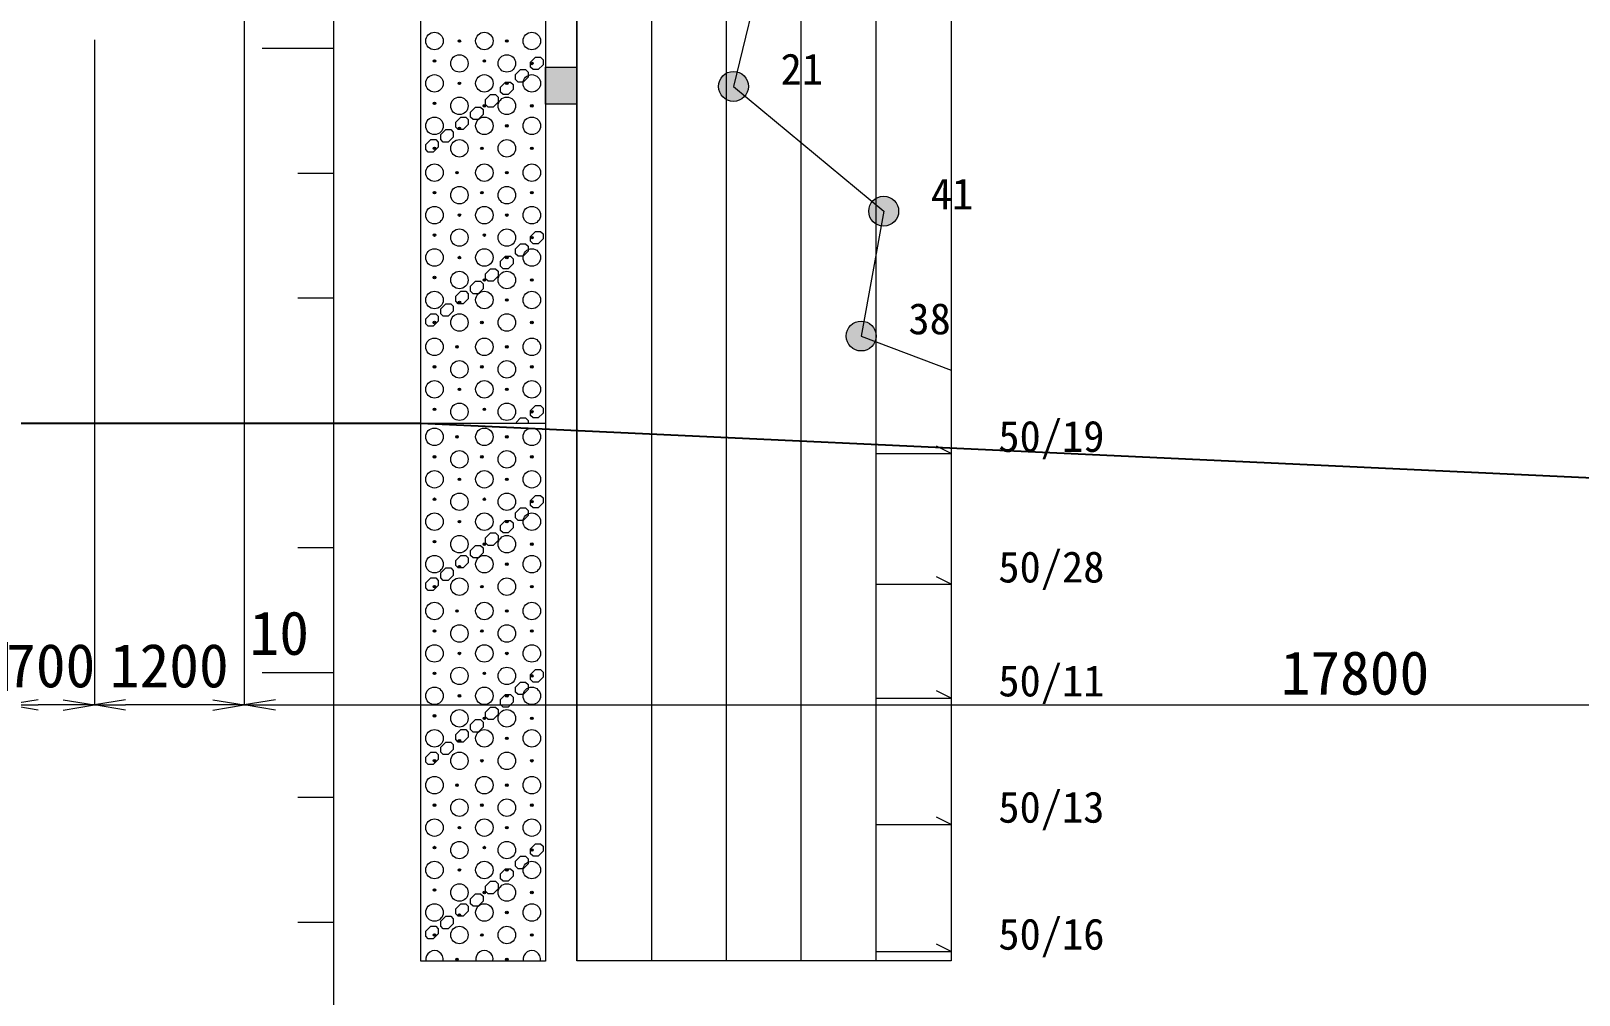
# Model space of a CAD drawing. Header units: millimetres. Extents: x 432273 to 1023813, y -32657 to 705940.
# Drawn here: x 742511 to 754915, y -12146 to -4422 of the extents above; entities that cross this region are included whole.
import ezdxf
from ezdxf.enums import TextEntityAlignment as Align

# ---------------------------------------------------------------- set-up
doc = ezdxf.new("R2010")
doc.units = ezdxf.units.MM
doc.header["$LTSCALE"] = 100
doc.header["$PDSIZE"] = 300
doc.linetypes.add('PS_SOLID', pattern=[0])
doc.layers.get('Defpoints').update_dxf_attribs({"color": 153})
doc.layers.add('D-BGD-BRG', color=8, linetype='Continuous', lineweight=9)
doc.layers.add('D-STR-DIM', color=7, linetype='Continuous', lineweight=13)
doc.layers.add('地層線', color=7, linetype='Continuous')
doc.styles.add('MS ゴシック', font='MS Gothic.ttf')
doc.dimstyles.new('DIM-100-F', dxfattribs={"dimscale": 100, "dimtxt": 3.5, "dimasz": 2.5, "dimexe": 0, "dimexo": 2, "dimgap": 0.8, "dimtad": 1, "dimdec": 0, "dimzin": 0, "dimdsep": 46, "dimtxsty": 'MS ゴシック', "dimblk": 'OPEN', "dimcen": 0.1, "dimclrd": 256, "dimclre": 256, "dimclrt": 256, "dimaunit": 1, "dimadec": 4, "dimazin": 0, "dimtfac": 1, "dimtdec": 0, "dimtmove": 2, "dimatfit": 3, "dimldrblk": 'OPEN', "dimfxl": 1, "dimtolj": 1, "dimtzin": 0, "dimlwd": -1, "dimlwe": -1, "dimarcsym": 2})

# ---------------------------------------------------------------- blocks, each defined once
blk = doc.blocks.new('_Open')
at = {"color": 0, "linetype": 'ByBlock', "lineweight": -2}
for p, q in [((-1, 0.167), (0, 0)), ((-1, -0.167), (0, 0)), ((0, 0), (-1, 0))]:
    blk.add_line(p, q, dxfattribs=at)
blk = doc.blocks.new('*D56')
at = {"layer": 'D-STR-DIM', "ltscale": 0.2, "transparency": 16777216}
for p, q in [((744219, -2594), (744219, -9822)), ((743019, -4494), (743019, -9822)), ((743969, -9822), (743269, -9822))]:
    blk.add_line(p, q, dxfattribs=at)
at = {"layer": 'Defpoints', "color": 0, "ltscale": 0.2, "transparency": 16777216}
for p in [(744219, -2394), (743019, -4294), (743019, -9822)]:
    blk.add_point(p, dxfattribs=at)
at = {"layer": 'D-STR-DIM', "ltscale": 0.2, "transparency": 16777216, "xscale": 250, "yscale": 250, "zscale": 250, "rotation": 180}
blk.add_blockref('_Open', (743019, -9822), dxfattribs=at)
at = {"layer": 'D-STR-DIM', "ltscale": 0.2, "transparency": 16777216, "xscale": 250, "yscale": 250, "zscale": 250}
blk.add_blockref('_Open', (744219, -9822), dxfattribs=at)
at = {"layer": 'D-STR-DIM', "ltscale": 0.2, "transparency": 16777216, "insert": (743619, -9509), "char_height": 350, "attachment_point": 5, "style": 'MS ゴシック'}
blk.add_mtext('\\A1;1200', dxfattribs=at)
blk = doc.blocks.new('*D238')
at = {"layer": 'D-STR-DIM', "ltscale": 0.2, "transparency": 16777216}
for p, q in [((742319, -2594), (742319, -9822)), ((743019, -4494), (743019, -9822)), ((742769, -9822), (742569, -9822))]:
    blk.add_line(p, q, dxfattribs=at)
at = {"layer": 'Defpoints', "color": 0, "ltscale": 0.2, "transparency": 16777216}
for p in [(742319, -2394), (743019, -4294), (742319, -9822)]:
    blk.add_point(p, dxfattribs=at)
at = {"layer": 'D-STR-DIM', "ltscale": 0.2, "transparency": 16777216, "xscale": 250, "yscale": 250, "zscale": 250, "rotation": 180}
blk.add_blockref('_Open', (742319, -9822), dxfattribs=at)
at = {"layer": 'D-STR-DIM', "ltscale": 0.2, "transparency": 16777216, "xscale": 250, "yscale": 250, "zscale": 250}
blk.add_blockref('_Open', (743019, -9822), dxfattribs=at)
at = {"layer": 'D-STR-DIM', "ltscale": 0.2, "transparency": 16777216, "insert": (742669, -9509), "char_height": 350, "attachment_point": 5, "style": 'MS ゴシック'}
blk.add_mtext('\\A1;700', dxfattribs=at)
blk = doc.blocks.new('*D148')
at = {"layer": 'D-STR-DIM', "ltscale": 1500, "transparency": 16777216}
for p, q in [((744219, -2594), (744219, -9822)), ((762019, -4624), (762019, -9822)), ((744469, -9822), (761769, -9822))]:
    blk.add_line(p, q, dxfattribs=at)
at = {"layer": 'Defpoints', "color": 0, "ltscale": 1500, "transparency": 16777216}
for p in [(744219, -2394), (762019, -4424), (762019, -9822)]:
    blk.add_point(p, dxfattribs=at)
at = {"layer": 'D-STR-DIM', "ltscale": 1500, "transparency": 16777216, "xscale": 250, "yscale": 250, "zscale": 250, "rotation": 180}
blk.add_blockref('_Open', (744219, -9822), dxfattribs=at)
at = {"layer": 'D-STR-DIM', "ltscale": 1500, "transparency": 16777216, "xscale": 250, "yscale": 250, "zscale": 250}
blk.add_blockref('_Open', (762019, -9822), dxfattribs=at)
at = {"layer": 'D-STR-DIM', "ltscale": 1500, "transparency": 16777216, "insert": (753119, -9567), "char_height": 350, "attachment_point": 5, "style": 'MS ゴシック'}
blk.add_mtext('\\A1;17800', dxfattribs=at)

msp = doc.modelspace()

# ---------------------------------------------------------------- hatches: boundary and pattern name
at = {"layer": 'D-BGD-BRG', "linetype": 'PS_SOLID'}
for points in [[(745953.8, -4502.3, 1), (745933.8, -4502.3, 1)], [(746333.8, -4502.3, 1), (746313.8, -4502.3, 1)], [(745753.8, -4662.3, 1), (745733.8, -4662.3, 1)], [(746153.8, -4662.3, 1), (746133.8, -4662.3, 1)], [(746533.8, -4682.3, 1), (746513.8, -4682.3, 1)], [(745953.8, -4842.3, 1), (745933.8, -4842.3, 1)], [(746333.8, -4842.3, 1), (746313.8, -4842.3, 1)], [(748259.6, -4866.2, 1), (748019.6, -4866.2, 1)], [(745753.8, -5002.3, 1), (745733.8, -5002.3, 1)], [(746153.8, -5022.3, 1), (746133.8, -5022.3, 1)], [(746533.8, -5022.3, 1), (746513.8, -5022.3, 1)], [(745953.8, -5202.3, 1), (745933.8, -5202.3, 1)], [(746333.8, -5182.3, 1), (746313.8, -5182.3, 1)], [(745753.8, -5362.3, 1), (745733.8, -5362.3, 1)], [(746133.8, -5362.3, 1), (746113.8, -5362.3, 1)], [(746533.8, -5362.3, 1), (746513.8, -5362.3, 1)], [(745933.8, -5557.6, 1), (745913.8, -5557.6, 1)], [(746333.8, -5557.6, 1), (746313.8, -5557.6, 1)], [(745753.8, -5717.6, 1), (745733.8, -5717.6, 1)], [(746133.8, -5717.6, 1), (746113.8, -5717.6, 1)], [(746533.8, -5717.6, 1), (746513.8, -5717.6, 1)], [(749463.1, -5866.2, 1), (749223.1, -5866.2, 1)], [(745953.8, -5897.6, 1), (745933.8, -5897.6, 1)], [(746333.8, -5897.6, 1), (746313.8, -5897.6, 1)], [(745753.8, -6057.6, 1), (745733.8, -6057.6, 1)], [(746153.8, -6057.6, 1), (746133.8, -6057.6, 1)], [(746533.8, -6077.6, 1), (746513.8, -6077.6, 1)], [(745953.8, -6237.6, 1), (745933.8, -6237.6, 1)], [(746333.8, -6237.6, 1), (746313.8, -6237.6, 1)], [(745753.8, -6397.6, 1), (745733.8, -6397.6, 1)], [(746153.8, -6417.6, 1), (746133.8, -6417.6, 1)], [(746533.8, -6417.6, 1), (746513.8, -6417.6, 1)], [(746333.8, -6577.6, 1), (746313.8, -6577.6, 1)], [(745953.8, -6597.6, 1), (745933.8, -6597.6, 1)], [(745753.8, -6757.6, 1), (745733.8, -6757.6, 1)], [(746133.8, -6757.6, 1), (746113.8, -6757.6, 1)], [(746533.8, -6757.6, 1), (746513.8, -6757.6, 1)], [(749282.9, -6866.2, 1), (749042.9, -6866.2, 1)], [(745933.8, -6953, 1), (745913.8, -6953, 1)], [(746333.8, -6953, 1), (746313.8, -6953, 1)], [(745753.8, -7113, 1), (745733.8, -7113, 1)], [(746133.8, -7113, 1), (746113.8, -7113, 1)], [(746533.8, -7113, 1), (746513.8, -7113, 1)], [(745953.8, -7293, 1), (745933.8, -7293, 1)], [(746333.8, -7293, 1), (746313.8, -7293, 1)], [(745753.8, -7453, 1), (745733.8, -7453, 1)], [(746153.8, -7453, 1), (746133.8, -7453, 1)], [(746533.8, -7473, 1), (746513.8, -7473, 1)], [(745933.8, -7673.9, 1), (745913.8, -7673.9, 1)], [(746333.8, -7673.9, 1), (746313.8, -7673.9, 1)], [(745753.8, -7833.9, 1), (745733.8, -7833.9, 1)], [(746133.8, -7833.9, 1), (746113.8, -7833.9, 1)], [(746533.8, -7833.9, 1), (746513.8, -7833.9, 1)], [(745953.8, -8013.9, 1), (745933.8, -8013.9, 1)], [(746333.8, -8013.9, 1), (746313.8, -8013.9, 1)], [(745753.8, -8173.9, 1), (745733.8, -8173.9, 1)], [(746153.8, -8173.9, 1), (746133.8, -8173.9, 1)], [(746533.8, -8193.9, 1), (746513.8, -8193.9, 1)], [(745953.8, -8353.9, 1), (745933.8, -8353.9, 1)], [(746333.8, -8353.9, 1), (746313.8, -8353.9, 1)], [(745753.8, -8513.9, 1), (745733.8, -8513.9, 1)], [(746153.8, -8533.9, 1), (746133.8, -8533.9, 1)], [(746533.8, -8533.9, 1), (746513.8, -8533.9, 1)], [(745953.8, -8713.9, 1), (745933.8, -8713.9, 1)], [(746333.8, -8693.9, 1), (746313.8, -8693.9, 1)], [(745753.8, -8873.9, 1), (745733.8, -8873.9, 1)], [(746133.8, -8873.9, 1), (746113.8, -8873.9, 1)], [(746533.8, -8873.9, 1), (746513.8, -8873.9, 1)], [(745933.8, -9069.2, 1), (745913.8, -9069.2, 1)], [(746333.8, -9069.2, 1), (746313.8, -9069.2, 1)], [(745753.8, -9229.2, 1), (745733.8, -9229.2, 1)], [(746133.8, -9229.2, 1), (746113.8, -9229.2, 1)], [(746533.8, -9229.2, 1), (746513.8, -9229.2, 1)], [(745953.8, -9409.2, 1), (745933.8, -9409.2, 1)], [(746333.8, -9409.2, 1), (746313.8, -9409.2, 1)], [(745753.8, -9569.2, 1), (745733.8, -9569.2, 1)], [(746153.8, -9569.2, 1), (746133.8, -9569.2, 1)], [(746533.8, -9589.2, 1), (746513.8, -9589.2, 1)], [(745953.8, -9749.2, 1), (745933.8, -9749.2, 1)], [(746333.8, -9749.2, 1), (746313.8, -9749.2, 1)], [(745753.8, -9909.2, 1), (745733.8, -9909.2, 1)], [(746153.8, -9929.2, 1), (746133.8, -9929.2, 1)], [(746533.8, -9929.2, 1), (746513.8, -9929.2, 1)], [(745953.8, -10109.2, 1), (745933.8, -10109.2, 1)], [(746333.8, -10089.2, 1), (746313.8, -10089.2, 1)], [(745753.8, -10269.2, 1), (745733.8, -10269.2, 1)], [(746133.8, -10269.2, 1), (746113.8, -10269.2, 1)], [(746533.8, -10269.2, 1), (746513.8, -10269.2, 1)], [(745933.8, -10464.6, 1), (745913.8, -10464.6, 1)], [(746333.8, -10464.6, 1), (746313.8, -10464.6, 1)], [(745753.8, -10624.6, 1), (745733.8, -10624.6, 1)], [(746133.8, -10624.6, 1), (746113.8, -10624.6, 1)], [(746533.8, -10624.6, 1), (746513.8, -10624.6, 1)], [(745953.8, -10804.6, 1), (745933.8, -10804.6, 1)], [(746333.8, -10804.6, 1), (746313.8, -10804.6, 1)], [(745753.8, -10964.6, 1), (745733.8, -10964.6, 1)], [(746153.8, -10964.6, 1), (746133.8, -10964.6, 1)], [(746533.8, -10984.6, 1), (746513.8, -10984.6, 1)], [(745953.8, -11144.6, 1), (745933.8, -11144.6, 1)], [(746333.8, -11144.6, 1), (746313.8, -11144.6, 1)], [(745753.8, -11304.6, 1), (745733.8, -11304.6, 1)], [(746153.8, -11324.6, 1), (746133.8, -11324.6, 1)], [(746533.8, -11324.6, 1), (746513.8, -11324.6, 1)], [(745953.8, -11504.6, 1), (745933.8, -11504.6, 1)], [(746333.8, -11484.6, 1), (746313.8, -11484.6, 1)], [(745753.8, -11664.6, 1), (745733.8, -11664.6, 1)], [(746133.8, -11664.6, 1), (746113.8, -11664.6, 1)], [(746533.8, -11664.6, 1), (746513.8, -11664.6, 1)], [(745933.8, -11859.9, 1), (745913.8, -11859.9, 1)], [(746333.8, -11859.9, 1), (746313.8, -11859.9, 1)]]:
    msp.add_hatch(color=256, dxfattribs=at).paths.add_polyline_path(points)
h = msp.add_hatch(color=256, dxfattribs=at)
h.dxf.hatch_style = 1
h.paths.add_polyline_path([(746633.8, -4713), (746883.8, -4713), (746883.8, -5009.5), (746633.8, -5009.5)], flags=16)

# ---------------------------------------------------------------- linework, layer by layer
for p, q in [((746883.8, -11872), (746883.8, 436.1)), ((749883.8, 436.1), (749883.8, -11872)), ((744933.8, -4563.9), (744363.8, -4563.9)), ((744933.8, -5563.9), (744648.8, -5563.9)), ((744933.8, -6563.9), (744648.8, -6563.9)), ((744933.8, -7563.9), (744648.8, -7563.9)), ((744933.8, -8563.9), (744648.8, -8563.9)), ((744933.8, -9563.9), (744363.8, -9563.9)), ((744933.8, -10563.9), (744648.8, -10563.9)), ((744933.8, -11563.9), (744648.8, -11563.9)), ((749883.8, -11872), (746883.8, -11872))]:
    msp.add_line(p, q, dxfattribs=at)
for points in [[(744933.8, 436.1), (744933.8, -14563.9)], [(745633.8, -11873.9), (745633.8, 436.1)], [(746633.8, 436.1), (746633.8, -11873.9)], [(746883.8, 436.1), (746883.8, -11872)], [(747482.7, 436.1), (747482.7, -11872)], [(748081.5, 436.1), (748081.5, -11872)], [(748680.3, 436.1), (748680.3, -11872)], [(749279.2, 436.1), (749279.2, -11872)], [(749883.8, 436.1), (749883.8, -11872)], [(748383.8, -3866.2), (748139.6, -4866.2)], [(746513.8, -4672.3), (746553.8, -4632.3)], [(746513.8, -4712.3), (746513.8, -4672.3)], [(746533.8, -4732.3), (746513.8, -4712.3)], [(746553.8, -4632.3), (746593.8, -4632.3)], [(746613.8, -4692.3), (746573.8, -4732.3)], [(746593.8, -4632.3), (746613.8, -4652.3)], [(746613.8, -4652.3), (746613.8, -4692.3)], [(746273.8, -4872.3), (746313.8, -4832.3)], [(746313.8, -4832.3), (746353.8, -4832.3)], [(746353.8, -4832.3), (746373.8, -4852.3)], [(746393.8, -4772.3), (746433.8, -4732.3)], [(746393.8, -4812.3), (746393.8, -4772.3)], [(746413.8, -4832.3), (746393.8, -4812.3)], [(746453.8, -4832.3), (746413.8, -4832.3)], [(746433.8, -4732.3), (746473.8, -4732.3)], [(746493.8, -4792.3), (746453.8, -4832.3)], [(746473.8, -4732.3), (746493.8, -4752.3)], [(746493.8, -4752.3), (746493.8, -4792.3)], [(746573.8, -4732.3), (746533.8, -4732.3)], [(746153.8, -4972.3), (746193.8, -4932.3)], [(746193.8, -4932.3), (746233.8, -4932.3)], [(746233.8, -4932.3), (746253.8, -4952.3)], [(746253.8, -4952.3), (746253.8, -4992.3)], [(746273.8, -4912.3), (746273.8, -4872.3)], [(746293.8, -4932.3), (746273.8, -4912.3)], [(746333.8, -4932.3), (746293.8, -4932.3)], [(746373.8, -4892.3), (746333.8, -4932.3)], [(746373.8, -4852.3), (746373.8, -4892.3)], [(748139.6, -4866.2), (749343.1, -5866.2)], [(746033.8, -5072.3), (746073.8, -5032.3)], [(746033.8, -5112.3), (746033.8, -5072.3)], [(746073.8, -5032.3), (746113.8, -5032.3)], [(746113.8, -5032.3), (746133.8, -5052.3)], [(746133.8, -5052.3), (746133.8, -5092.3)], [(746153.8, -5012.3), (746153.8, -4972.3)], [(746173.8, -5032.3), (746153.8, -5012.3)], [(746213.8, -5032.3), (746173.8, -5032.3)], [(746253.8, -4992.3), (746213.8, -5032.3)], [(745913.8, -5152.3), (745953.8, -5112.3)], [(745913.8, -5192.3), (745913.8, -5152.3)], [(745933.8, -5212.3), (745913.8, -5192.3)], [(745953.8, -5112.3), (745993.8, -5112.3)], [(746013.8, -5172.3), (745973.8, -5212.3)], [(745993.8, -5112.3), (746013.8, -5132.3)], [(746013.8, -5132.3), (746013.8, -5172.3)], [(746053.8, -5132.3), (746033.8, -5112.3)], [(746093.8, -5132.3), (746053.8, -5132.3)], [(746133.8, -5092.3), (746093.8, -5132.3)], [(745673.8, -5332.3), (745713.8, -5292.3)], [(745673.8, -5372.3), (745673.8, -5332.3)], [(745713.8, -5292.3), (745753.8, -5292.3)], [(745753.8, -5292.3), (745773.8, -5312.3)], [(745773.8, -5312.3), (745773.8, -5352.3)], [(745793.8, -5252.3), (745833.8, -5212.3)], [(745793.8, -5292.3), (745793.8, -5252.3)], [(745813.8, -5312.3), (745793.8, -5292.3)], [(745853.8, -5312.3), (745813.8, -5312.3)], [(745833.8, -5212.3), (745873.8, -5212.3)], [(745893.8, -5272.3), (745853.8, -5312.3)], [(745873.8, -5212.3), (745893.8, -5232.3)], [(745893.8, -5232.3), (745893.8, -5272.3)], [(745973.8, -5212.3), (745933.8, -5212.3)], [(745693.8, -5392.3), (745673.8, -5372.3)], [(745733.8, -5392.3), (745693.8, -5392.3)], [(745773.8, -5352.3), (745733.8, -5392.3)], [(749343.1, -5866.2), (749162.9, -6866.2)], [(746513.8, -6067.6), (746553.8, -6027.6)], [(746513.8, -6107.6), (746513.8, -6067.6)], [(746553.8, -6027.6), (746593.8, -6027.6)], [(746593.8, -6027.6), (746613.8, -6047.6)], [(746613.8, -6047.6), (746613.8, -6087.6)], [(746393.8, -6167.6), (746433.8, -6127.6)], [(746393.8, -6207.6), (746393.8, -6167.6)], [(746433.8, -6127.6), (746473.8, -6127.6)], [(746493.8, -6187.6), (746453.8, -6227.6)], [(746473.8, -6127.6), (746493.8, -6147.6)], [(746493.8, -6147.6), (746493.8, -6187.6)], [(746533.8, -6127.6), (746513.8, -6107.6)], [(746573.8, -6127.6), (746533.8, -6127.6)], [(746613.8, -6087.6), (746573.8, -6127.6)], [(746273.8, -6267.6), (746313.8, -6227.6)], [(746273.8, -6307.6), (746273.8, -6267.6)], [(746293.8, -6327.6), (746273.8, -6307.6)], [(746313.8, -6227.6), (746353.8, -6227.6)], [(746373.8, -6287.6), (746333.8, -6327.6)], [(746353.8, -6227.6), (746373.8, -6247.6)], [(746373.8, -6247.6), (746373.8, -6287.6)], [(746413.8, -6227.6), (746393.8, -6207.6)], [(746453.8, -6227.6), (746413.8, -6227.6)], [(746033.8, -6467.6), (746073.8, -6427.6)], [(746073.8, -6427.6), (746113.8, -6427.6)], [(746113.8, -6427.6), (746133.8, -6447.6)], [(746133.8, -6447.6), (746133.8, -6487.6)], [(746153.8, -6367.6), (746193.8, -6327.6)], [(746153.8, -6407.6), (746153.8, -6367.6)], [(746173.8, -6427.6), (746153.8, -6407.6)], [(746213.8, -6427.6), (746173.8, -6427.6)], [(746193.8, -6327.6), (746233.8, -6327.6)], [(746253.8, -6387.6), (746213.8, -6427.6)], [(746233.8, -6327.6), (746253.8, -6347.6)], [(746253.8, -6347.6), (746253.8, -6387.6)], [(746333.8, -6327.6), (746293.8, -6327.6)], [(745913.8, -6547.6), (745953.8, -6507.6)], [(745913.8, -6587.6), (745913.8, -6547.6)], [(745953.8, -6507.6), (745993.8, -6507.6)], [(746013.8, -6567.6), (745973.8, -6607.6)], [(745993.8, -6507.6), (746013.8, -6527.6)], [(746013.8, -6527.6), (746013.8, -6567.6)], [(746033.8, -6507.6), (746033.8, -6467.6)], [(746053.8, -6527.6), (746033.8, -6507.6)], [(746093.8, -6527.6), (746053.8, -6527.6)], [(746133.8, -6487.6), (746093.8, -6527.6)], [(745673.8, -6727.6), (745713.8, -6687.6)], [(745713.8, -6687.6), (745753.8, -6687.6)], [(745753.8, -6687.6), (745773.8, -6707.6)], [(745793.8, -6647.6), (745833.8, -6607.6)], [(745793.8, -6687.6), (745793.8, -6647.6)], [(745813.8, -6707.6), (745793.8, -6687.6)], [(745833.8, -6607.6), (745873.8, -6607.6)], [(745893.8, -6667.6), (745853.8, -6707.6)], [(745873.8, -6607.6), (745893.8, -6627.6)], [(745893.8, -6627.6), (745893.8, -6667.6)], [(745933.8, -6607.6), (745913.8, -6587.6)], [(745973.8, -6607.6), (745933.8, -6607.6)], [(745673.8, -6767.6), (745673.8, -6727.6)], [(745693.8, -6787.6), (745673.8, -6767.6)], [(745733.8, -6787.6), (745693.8, -6787.6)], [(745773.8, -6747.6), (745733.8, -6787.6)], [(745773.8, -6707.6), (745773.8, -6747.6)], [(745853.8, -6707.6), (745813.8, -6707.6)], [(749162.9, -6866.2), (749883.8, -7139.5)], [(746513.8, -7463), (746553.8, -7423)], [(746553.8, -7423), (746593.8, -7423)], [(746593.8, -7423), (746613.8, -7443)], [(745633.8, -7563.9), (746633.8, -7563.9)], [(746398.7, -7558.1), (746433.8, -7523)], [(746433.8, -7523), (746473.8, -7523)], [(746473.8, -7523), (746493.8, -7543)], [(746493.8, -7543), (746493.8, -7558.1)], [(746513.8, -7503), (746513.8, -7463)], [(746533.8, -7523), (746513.8, -7503)], [(746573.8, -7523), (746533.8, -7523)], [(746613.8, -7483), (746573.8, -7523)], [(746613.8, -7443), (746613.8, -7483)], [(749285, -7808.1), (749883.8, -7808.1), (749767.5, -7749.9)], [(746513.8, -8183.9), (746553.8, -8143.9)], [(746513.8, -8223.9), (746513.8, -8183.9)], [(746553.8, -8143.9), (746593.8, -8143.9)], [(746593.8, -8143.9), (746613.8, -8163.9)], [(746613.8, -8163.9), (746613.8, -8203.9)], [(746393.8, -8283.9), (746433.8, -8243.9)], [(746393.8, -8323.9), (746393.8, -8283.9)], [(746433.8, -8243.9), (746473.8, -8243.9)], [(746493.8, -8303.9), (746453.8, -8343.9)], [(746473.8, -8243.9), (746493.8, -8263.9)], [(746493.8, -8263.9), (746493.8, -8303.9)], [(746533.8, -8243.9), (746513.8, -8223.9)], [(746573.8, -8243.9), (746533.8, -8243.9)], [(746613.8, -8203.9), (746573.8, -8243.9)], [(746273.8, -8383.9), (746313.8, -8343.9)], [(746273.8, -8423.9), (746273.8, -8383.9)], [(746293.8, -8443.9), (746273.8, -8423.9)], [(746313.8, -8343.9), (746353.8, -8343.9)], [(746373.8, -8403.9), (746333.8, -8443.9)], [(746353.8, -8343.9), (746373.8, -8363.9)], [(746373.8, -8363.9), (746373.8, -8403.9)], [(746413.8, -8343.9), (746393.8, -8323.9)], [(746453.8, -8343.9), (746413.8, -8343.9)], [(746033.8, -8583.9), (746073.8, -8543.9)], [(746073.8, -8543.9), (746113.8, -8543.9)], [(746113.8, -8543.9), (746133.8, -8563.9)], [(746153.8, -8483.9), (746193.8, -8443.9)], [(746153.8, -8523.9), (746153.8, -8483.9)], [(746173.8, -8543.9), (746153.8, -8523.9)], [(746213.8, -8543.9), (746173.8, -8543.9)], [(746193.8, -8443.9), (746233.8, -8443.9)], [(746253.8, -8503.9), (746213.8, -8543.9)], [(746233.8, -8443.9), (746253.8, -8463.9)], [(746253.8, -8463.9), (746253.8, -8503.9)], [(746333.8, -8443.9), (746293.8, -8443.9)], [(745913.8, -8663.9), (745953.8, -8623.9)], [(745913.8, -8703.9), (745913.8, -8663.9)], [(745953.8, -8623.9), (745993.8, -8623.9)], [(745993.8, -8623.9), (746013.8, -8643.9)], [(746013.8, -8643.9), (746013.8, -8683.9)], [(746033.8, -8623.9), (746033.8, -8583.9)], [(746053.8, -8643.9), (746033.8, -8623.9)], [(746093.8, -8643.9), (746053.8, -8643.9)], [(746133.8, -8603.9), (746093.8, -8643.9)], [(746133.8, -8563.9), (746133.8, -8603.9)], [(745673.8, -8843.9), (745713.8, -8803.9)], [(745713.8, -8803.9), (745753.8, -8803.9)], [(745753.8, -8803.9), (745773.8, -8823.9)], [(745793.8, -8763.9), (745833.8, -8723.9)], [(745793.8, -8803.9), (745793.8, -8763.9)], [(745813.8, -8823.9), (745793.8, -8803.9)], [(745833.8, -8723.9), (745873.8, -8723.9)], [(745893.8, -8783.9), (745853.8, -8823.9)], [(745873.8, -8723.9), (745893.8, -8743.9)], [(745893.8, -8743.9), (745893.8, -8783.9)], [(745933.8, -8723.9), (745913.8, -8703.9)], [(745973.8, -8723.9), (745933.8, -8723.9)], [(746013.8, -8683.9), (745973.8, -8723.9)], [(749285, -8854.6), (749883.8, -8854.6), (749767.5, -8796.4)], [(745673.8, -8883.9), (745673.8, -8843.9)], [(745693.8, -8903.9), (745673.8, -8883.9)], [(745733.8, -8903.9), (745693.8, -8903.9)], [(745773.8, -8863.9), (745733.8, -8903.9)], [(745773.8, -8823.9), (745773.8, -8863.9)], [(745853.8, -8823.9), (745813.8, -8823.9)], [(746513.8, -9579.2), (746553.8, -9539.2)], [(746553.8, -9539.2), (746593.8, -9539.2)], [(746593.8, -9539.2), (746613.8, -9559.2)], [(746393.8, -9679.2), (746433.8, -9639.2)], [(746433.8, -9639.2), (746473.8, -9639.2)], [(746473.8, -9639.2), (746493.8, -9659.2)], [(746493.8, -9659.2), (746493.8, -9699.2)], [(746513.8, -9619.2), (746513.8, -9579.2)], [(746533.8, -9639.2), (746513.8, -9619.2)], [(746573.8, -9639.2), (746533.8, -9639.2)], [(746613.8, -9599.2), (746573.8, -9639.2)], [(746613.8, -9559.2), (746613.8, -9599.2)], [(746273.8, -9779.2), (746313.8, -9739.2)], [(746273.8, -9819.2), (746273.8, -9779.2)], [(746313.8, -9739.2), (746353.8, -9739.2)], [(746353.8, -9739.2), (746373.8, -9759.2)], [(746373.8, -9759.2), (746373.8, -9799.2)], [(746393.8, -9719.2), (746393.8, -9679.2)], [(746413.8, -9739.2), (746393.8, -9719.2)], [(746453.8, -9739.2), (746413.8, -9739.2)], [(746493.8, -9699.2), (746453.8, -9739.2)], [(749285, -9767.4), (749883.8, -9767.4), (749767.5, -9709.2)], [(746153.8, -9879.2), (746193.8, -9839.2)], [(746153.8, -9919.2), (746153.8, -9879.2)], [(746173.8, -9939.2), (746153.8, -9919.2)], [(746193.8, -9839.2), (746233.8, -9839.2)], [(746253.8, -9899.2), (746213.8, -9939.2)], [(746233.8, -9839.2), (746253.8, -9859.2)], [(746253.8, -9859.2), (746253.8, -9899.2)], [(746293.8, -9839.2), (746273.8, -9819.2)], [(746333.8, -9839.2), (746293.8, -9839.2)], [(746373.8, -9799.2), (746333.8, -9839.2)], [(745913.8, -10059.2), (745953.8, -10019.2)], [(745953.8, -10019.2), (745993.8, -10019.2)], [(745993.8, -10019.2), (746013.8, -10039.2)], [(746013.8, -10039.2), (746013.8, -10079.2)], [(746033.8, -9979.2), (746073.8, -9939.2)], [(746033.8, -10019.2), (746033.8, -9979.2)], [(746053.8, -10039.2), (746033.8, -10019.2)], [(746093.8, -10039.2), (746053.8, -10039.2)], [(746073.8, -9939.2), (746113.8, -9939.2)], [(746133.8, -9999.2), (746093.8, -10039.2)], [(746113.8, -9939.2), (746133.8, -9959.2)], [(746133.8, -9959.2), (746133.8, -9999.2)], [(746213.8, -9939.2), (746173.8, -9939.2)], [(745793.8, -10159.2), (745833.8, -10119.2)], [(745793.8, -10199.2), (745793.8, -10159.2)], [(745833.8, -10119.2), (745873.8, -10119.2)], [(745873.8, -10119.2), (745893.8, -10139.2)], [(745893.8, -10139.2), (745893.8, -10179.2)], [(745913.8, -10099.2), (745913.8, -10059.2)], [(745933.8, -10119.2), (745913.8, -10099.2)], [(745973.8, -10119.2), (745933.8, -10119.2)], [(746013.8, -10079.2), (745973.8, -10119.2)], [(745673.8, -10239.2), (745713.8, -10199.2)], [(745673.8, -10279.2), (745673.8, -10239.2)], [(745693.8, -10299.2), (745673.8, -10279.2)], [(745713.8, -10199.2), (745753.8, -10199.2)], [(745773.8, -10259.2), (745733.8, -10299.2)], [(745753.8, -10199.2), (745773.8, -10219.2)], [(745773.8, -10219.2), (745773.8, -10259.2)], [(745813.8, -10219.2), (745793.8, -10199.2)], [(745853.8, -10219.2), (745813.8, -10219.2)], [(745893.8, -10179.2), (745853.8, -10219.2)], [(745733.8, -10299.2), (745693.8, -10299.2)], [(749285, -10779), (749883.8, -10779), (749767.5, -10720.9)], [(746393.8, -11074.6), (746433.8, -11034.6)], [(746433.8, -11034.6), (746473.8, -11034.6)], [(746473.8, -11034.6), (746493.8, -11054.6)], [(746513.8, -10974.6), (746553.8, -10934.6)], [(746513.8, -11014.6), (746513.8, -10974.6)], [(746533.8, -11034.6), (746513.8, -11014.6)], [(746573.8, -11034.6), (746533.8, -11034.6)], [(746553.8, -10934.6), (746593.8, -10934.6)], [(746613.8, -10994.6), (746573.8, -11034.6)], [(746593.8, -10934.6), (746613.8, -10954.6)], [(746613.8, -10954.6), (746613.8, -10994.6)], [(746273.8, -11174.6), (746313.8, -11134.6)], [(746313.8, -11134.6), (746353.8, -11134.6)], [(746353.8, -11134.6), (746373.8, -11154.6)], [(746373.8, -11154.6), (746373.8, -11194.6)], [(746393.8, -11114.6), (746393.8, -11074.6)], [(746413.8, -11134.6), (746393.8, -11114.6)], [(746453.8, -11134.6), (746413.8, -11134.6)], [(746493.8, -11094.6), (746453.8, -11134.6)], [(746493.8, -11054.6), (746493.8, -11094.6)], [(746153.8, -11274.6), (746193.8, -11234.6)], [(746153.8, -11314.6), (746153.8, -11274.6)], [(746193.8, -11234.6), (746233.8, -11234.6)], [(746233.8, -11234.6), (746253.8, -11254.6)], [(746253.8, -11254.6), (746253.8, -11294.6)], [(746273.8, -11214.6), (746273.8, -11174.6)], [(746293.8, -11234.6), (746273.8, -11214.6)], [(746333.8, -11234.6), (746293.8, -11234.6)], [(746373.8, -11194.6), (746333.8, -11234.6)], [(746033.8, -11374.6), (746073.8, -11334.6)], [(746033.8, -11414.6), (746033.8, -11374.6)], [(746073.8, -11334.6), (746113.8, -11334.6)], [(746133.8, -11394.6), (746093.8, -11434.6)], [(746113.8, -11334.6), (746133.8, -11354.6)], [(746133.8, -11354.6), (746133.8, -11394.6)], [(746173.8, -11334.6), (746153.8, -11314.6)], [(746213.8, -11334.6), (746173.8, -11334.6)], [(746253.8, -11294.6), (746213.8, -11334.6)], [(745793.8, -11554.6), (745833.8, -11514.6)], [(745833.8, -11514.6), (745873.8, -11514.6)], [(745873.8, -11514.6), (745893.8, -11534.6)], [(745893.8, -11534.6), (745893.8, -11574.6)], [(745913.8, -11454.6), (745953.8, -11414.6)], [(745913.8, -11494.6), (745913.8, -11454.6)], [(745933.8, -11514.6), (745913.8, -11494.6)], [(745973.8, -11514.6), (745933.8, -11514.6)], [(745953.8, -11414.6), (745993.8, -11414.6)], [(746013.8, -11474.6), (745973.8, -11514.6)], [(745993.8, -11414.6), (746013.8, -11434.6)], [(746013.8, -11434.6), (746013.8, -11474.6)], [(746053.8, -11434.6), (746033.8, -11414.6)], [(746093.8, -11434.6), (746053.8, -11434.6)], [(745673.8, -11634.6), (745713.8, -11594.6)], [(745673.8, -11674.6), (745673.8, -11634.6)], [(745713.8, -11594.6), (745753.8, -11594.6)], [(745773.8, -11654.6), (745733.8, -11694.6)], [(745753.8, -11594.6), (745773.8, -11614.6)], [(745773.8, -11614.6), (745773.8, -11654.6)], [(745793.8, -11594.6), (745793.8, -11554.6)], [(745813.8, -11614.6), (745793.8, -11594.6)], [(745853.8, -11614.6), (745813.8, -11614.6)], [(745893.8, -11574.6), (745853.8, -11614.6)], [(745693.8, -11694.6), (745673.8, -11674.6)], [(745733.8, -11694.6), (745693.8, -11694.6)], [(749285, -11796.4), (749883.8, -11796.4), (749767.5, -11738.3)], [(746633.8, -11873.9), (745633.8, -11873.9)]]:
    msp.add_lwpolyline(points, dxfattribs=at)
msp.add_lwpolyline([(746633.8, -4713), (746883.8, -4713), (746883.8, -5009.5), (746633.8, -5009.5)], close=True, dxfattribs=at)
for centre, radius in [((745743.8, -4502.3), 70), ((746143.8, -4502.3), 70), ((746523.8, -4502.3), 70), ((745943.8, -4502.3), 10), ((746323.8, -4502.3), 10), ((745743.8, -4662.3), 10), ((745943.8, -4682.3), 70), ((746143.8, -4662.3), 10), ((746323.8, -4682.3), 70), ((746523.8, -4682.3), 10), ((745743.8, -4842.3), 70), ((745943.8, -4842.3), 10), ((746143.8, -4842.3), 70), ((746323.8, -4842.3), 10), ((746523.8, -4842.3), 70), ((748139.6, -4866.2), 120), ((745943.8, -5022.3), 70), ((746323.8, -5022.3), 70), ((745743.8, -5002.3), 10), ((746143.8, -5022.3), 10), ((746523.8, -5022.3), 10), ((745743.8, -5182.3), 70), ((745943.8, -5202.3), 10), ((746143.8, -5182.3), 70), ((746323.8, -5182.3), 10), ((746523.8, -5182.3), 70), ((745943.8, -5362.3), 70), ((746323.8, -5362.3), 70), ((745743.8, -5362.3), 10), ((746123.8, -5362.3), 10), ((746523.8, -5362.3), 10), ((745743.8, -5557.6), 70), ((745923.8, -5557.6), 10), ((746143.8, -5557.6), 70), ((746323.8, -5557.6), 10), ((746523.8, -5557.6), 70), ((745943.8, -5737.6), 70), ((746323.8, -5737.6), 70), ((745743.8, -5897.6), 70), ((745743.8, -5717.6), 10), ((746143.8, -5897.6), 70), ((746123.8, -5717.6), 10), ((746523.8, -5897.6), 70), ((746523.8, -5717.6), 10), ((749343.1, -5866.2), 120), ((745943.8, -5897.6), 10), ((746323.8, -5897.6), 10), ((745743.8, -6057.6), 10), ((745943.8, -6077.6), 70), ((746143.8, -6057.6), 10), ((746323.8, -6077.6), 70), ((746523.8, -6077.6), 10), ((745743.8, -6237.6), 70), ((746143.8, -6237.6), 70), ((746523.8, -6237.6), 70), ((745943.8, -6237.6), 10), ((746323.8, -6237.6), 10), ((745743.8, -6397.6), 10), ((745943.8, -6417.6), 70), ((746143.8, -6417.6), 10), ((746323.8, -6417.6), 70), ((746523.8, -6417.6), 10), ((745743.8, -6577.6), 70), ((746143.8, -6577.6), 70), ((746323.8, -6577.6), 10), ((746523.8, -6577.6), 70), ((745943.8, -6757.6), 70), ((745943.8, -6597.6), 10), ((746323.8, -6757.6), 70), ((745743.8, -6757.6), 10), ((746123.8, -6757.6), 10), ((746523.8, -6757.6), 10), ((749162.9, -6866.2), 120), ((745743.8, -6953), 70), ((745923.8, -6953), 10), ((746143.8, -6953), 70), ((746323.8, -6953), 10), ((746523.8, -6953), 70), ((745943.8, -7133), 70), ((746323.8, -7133), 70), ((745743.8, -7113), 10), ((746123.8, -7113), 10), ((746523.8, -7113), 10), ((745743.8, -7293), 70), ((745943.8, -7293), 10), ((746143.8, -7293), 70), ((746323.8, -7293), 10), ((746523.8, -7293), 70), ((745943.8, -7473), 70), ((746323.8, -7473), 70), ((745743.8, -7453), 10), ((746143.8, -7453), 10), ((746523.8, -7473), 10), ((745743.8, -7673.9), 70), ((745923.8, -7673.9), 10), ((746143.8, -7673.9), 70), ((746323.8, -7673.9), 10), ((746523.8, -7673.9), 70), ((745943.8, -7853.9), 70), ((746323.8, -7853.9), 70), ((745743.8, -7833.9), 10), ((746123.8, -7833.9), 10), ((746523.8, -7833.9), 10), ((745743.8, -8013.9), 70), ((745943.8, -8013.9), 10), ((746143.8, -8013.9), 70), ((746323.8, -8013.9), 10), ((746523.8, -8013.9), 70), ((745743.8, -8173.9), 10), ((745943.8, -8193.9), 70), ((746143.8, -8173.9), 10), ((746323.8, -8193.9), 70), ((746523.8, -8193.9), 10), ((745743.8, -8353.9), 70), ((746143.8, -8353.9), 70), ((746523.8, -8353.9), 70), ((745943.8, -8353.9), 10), ((746323.8, -8353.9), 10), ((745743.8, -8513.9), 10), ((745943.8, -8533.9), 70), ((746143.8, -8533.9), 10), ((746323.8, -8533.9), 70), ((746523.8, -8533.9), 10), ((745743.8, -8693.9), 70), ((746143.8, -8693.9), 70), ((746523.8, -8693.9), 70), ((745943.8, -8873.9), 70), ((745943.8, -8713.9), 10), ((746323.8, -8873.9), 70), ((746323.8, -8693.9), 10), ((745743.8, -8873.9), 10), ((746123.8, -8873.9), 10), ((746523.8, -8873.9), 10), ((745743.8, -9069.2), 70), ((746143.8, -9069.2), 70), ((746523.8, -9069.2), 70), ((745923.8, -9069.2), 10), ((746323.8, -9069.2), 10), ((745743.8, -9229.2), 10), ((745943.8, -9249.2), 70), ((746123.8, -9229.2), 10), ((746323.8, -9249.2), 70), ((746523.8, -9229.2), 10), ((745743.8, -9409.2), 70), ((745943.8, -9409.2), 10), ((746143.8, -9409.2), 70), ((746323.8, -9409.2), 10), ((746523.8, -9409.2), 70), ((745943.8, -9589.2), 70), ((746323.8, -9589.2), 70), ((745743.8, -9569.2), 10), ((746143.8, -9569.2), 10), ((746523.8, -9589.2), 10), ((745743.8, -9749.2), 70), ((745943.8, -9749.2), 10), ((746143.8, -9749.2), 70), ((746323.8, -9749.2), 10), ((746523.8, -9749.2), 70), ((745743.8, -9909.2), 10), ((745943.8, -9929.2), 70), ((746143.8, -9929.2), 10), ((746323.8, -9929.2), 70), ((746523.8, -9929.2), 10), ((745743.8, -10089.2), 70), ((746143.8, -10089.2), 70), ((746523.8, -10089.2), 70), ((745943.8, -10109.2), 10), ((746323.8, -10089.2), 10), ((745743.8, -10269.2), 10), ((745943.8, -10269.2), 70), ((746123.8, -10269.2), 10), ((746323.8, -10269.2), 70), ((746523.8, -10269.2), 10), ((745743.8, -10464.6), 70), ((746143.8, -10464.6), 70), ((746523.8, -10464.6), 70), ((745923.8, -10464.6), 10), ((746323.8, -10464.6), 10), ((745743.8, -10624.6), 10), ((745943.8, -10644.6), 70), ((746123.8, -10624.6), 10), ((746323.8, -10644.6), 70), ((746523.8, -10624.6), 10), ((745743.8, -10804.6), 70), ((746143.8, -10804.6), 70), ((746523.8, -10804.6), 70), ((745943.8, -10984.6), 70), ((745943.8, -10804.6), 10), ((746323.8, -10984.6), 70), ((746323.8, -10804.6), 10), ((745743.8, -10964.6), 10), ((746143.8, -10964.6), 10), ((746523.8, -10984.6), 10), ((745743.8, -11144.6), 70), ((745943.8, -11144.6), 10), ((746143.8, -11144.6), 70), ((746323.8, -11144.6), 10), ((746523.8, -11144.6), 70), ((745943.8, -11324.6), 70), ((746323.8, -11324.6), 70), ((745743.8, -11304.6), 10), ((746143.8, -11324.6), 10), ((746523.8, -11324.6), 10), ((745743.8, -11484.6), 70), ((745943.8, -11504.6), 10), ((746143.8, -11484.6), 70), ((746323.8, -11484.6), 10), ((746523.8, -11484.6), 70), ((745743.8, -11664.6), 10), ((745943.8, -11664.6), 70), ((746123.8, -11664.6), 10), ((746323.8, -11664.6), 70), ((746523.8, -11664.6), 10), ((745923.8, -11859.9), 10), ((746323.8, -11859.9), 10)]:
    msp.add_circle(centre, radius, dxfattribs=at)
for centre, start, end in [((745743.8, -11859.9), 349.36786, 189.89826), ((746143.8, -11859.9), 349.55218, 189.28693), ((746523.8, -11859.9), 349.2157, 189.7697)]:
    msp.add_arc(centre, 70, start, end, dxfattribs=at)
at = {"layer": '地層線', "ltscale": 0.01}
msp.add_lwpolyline([(727445.4, -7563.9), (745633.8, -7563.9), (758919.8, -8183.9), (760919.8, -8183.9), (764065.5, -7769.5), (766167.6, -7138.9), (768966.4, -6514.1), (771045.9, -6278.9), (772783.4, -6203.9), (782908.5, -6203.9)], dxfattribs=at)

# ---------------------------------------------------------------- texts
at = {"layer": 'D-BGD-BRG', "linetype": 'PS_SOLID', "style": 'MS ゴシック'}
for s, p in [('21', (748517.5, -4602.5)), ('41', (749721, -5602.5)), ('38', (749540.8, -6602.5)), ('50/19', (750261.7, -7544.3)), ('50/28', (750261.7, -8590.9)), ('50/11', (750261.7, -9503.6)), ('50/13', (750261.7, -10515.3)), ('50/16', (750261.7, -11532.7))]:
    msp.add_text(s, height=250, dxfattribs=at).set_placement(p, align=Align.TOP_LEFT)
msp.add_text('10', height=350, dxfattribs=at).set_placement((744262.6, -9420.5))

# ---------------------------------------------------------------- dimensions: what is measured, and where the dimension line sits
at = {"layer": 'D-STR-DIM', "ltscale": 0.2}
for base, p1, p2, picture, middle in [((742318.9, -9822.2), (743018.9, -4293.9), (742318.9, -2393.9), '*D238', (742668.9, -9509.2)), ((743018.9, -9822.2), (744218.9, -2393.9), (743018.9, -4293.9), '*D56', (743618.9, -9509.2))]:
    dim = msp.add_linear_dim(base=base, p1=p1, p2=p2, dimstyle='DIM-100-F', dxfattribs=at)
    dim.commit()
    dim.dimension.update_dxf_attribs({"geometry": picture, "text_midpoint": middle, "dimtype": 160})
at = {"layer": 'D-STR-DIM', "ltscale": 1500}
dim = msp.add_linear_dim(base=(762018.9, -9822.2), p1=(744218.9, -2393.9), p2=(762018.9, -4423.9), dimstyle='DIM-100-F', dxfattribs=at)
dim.commit()
dim.dimension.update_dxf_attribs({"geometry": '*D148', "text_midpoint": (753118.9, -9567.2)})

doc.saveas('drawing.dxf')
